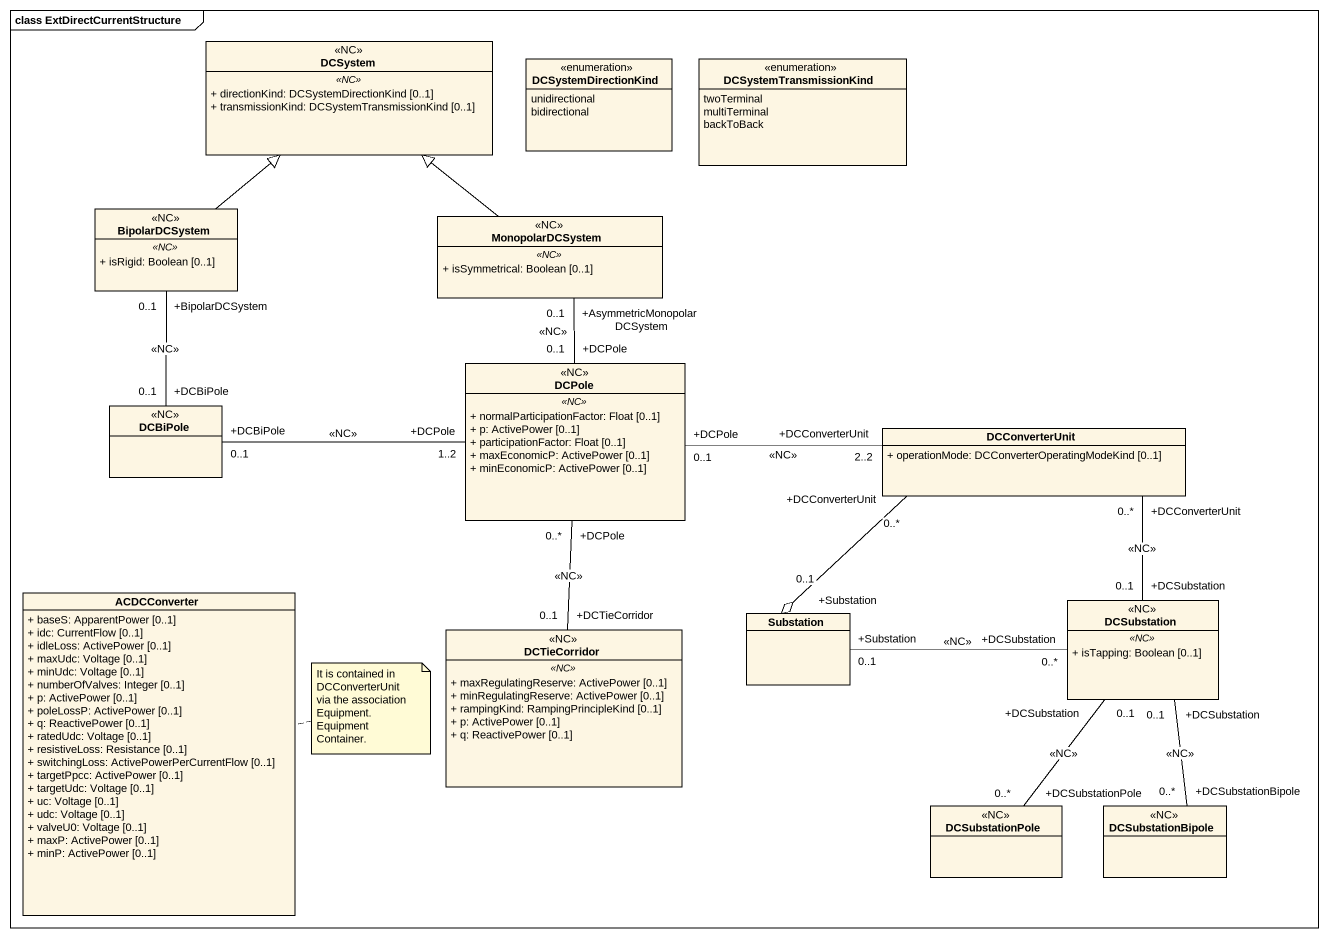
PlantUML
@startuml
mainframe class ExtDirectCurrentStructure
hide circle
hide empty members
skinparam classAttributeIconSize 0
class DCSystem <<NC>> {
  .. <<NC>> ..
  + directionKind: DCSystemDirectionKind [0..1]
  + transmissionKind: DCSystemTransmissionKind [0..1]
}
enum DCSystemDirectionKind {
  unidirectional
  bidirectional
}
enum DCSystemTransmissionKind {
  twoTerminal
  multiTerminal
  backToBack
}
class BipolarDCSystem <<NC>> {
  .. <<NC>> ..
  + isRigid: Boolean [0..1]
}
class MonopolarDCSystem <<NC>> {
  .. <<NC>> ..
  + isSymmetrical: Boolean [0..1]
}
class DCPole <<NC>> {
  .. <<NC>> ..
  + normalParticipationFactor: Float [0..1]
  + p: ActivePower [0..1]
  + participationFactor: Float [0..1]
  + maxEconomicP: ActivePower [0..1]
  + minEconomicP: ActivePower [0..1]
}
class DCBiPole <<NC>>
class DCConverterUnit {
  + operationMode: DCConverterOperatingModeKind [0..1]
}
class ACDCConverter {
  + baseS: ApparentPower [0..1]
  + idc: CurrentFlow [0..1]
  + idleLoss: ActivePower [0..1]
  + maxUdc: Voltage [0..1]
  + minUdc: Voltage [0..1]
  + numberOfValves: Integer [0..1]
  + p: ActivePower [0..1]
  + poleLossP: ActivePower [0..1]
  + q: ReactivePower [0..1]
  + ratedUdc: Voltage [0..1]
  + resistiveLoss: Resistance [0..1]
  + switchingLoss: ActivePowerPerCurrentFlow [0..1]
  + targetPpcc: ActivePower [0..1]
  + targetUdc: Voltage [0..1]
  + uc: Voltage [0..1]
  + udc: Voltage [0..1]
  + valveU0: Voltage [0..1]
  + maxP: ActivePower [0..1]
  + minP: ActivePower [0..1]
}
class DCTieCorridor <<NC>> {
  .. <<NC>> ..
  + maxRegulatingReserve: ActivePower [0..1]
  + minRegulatingReserve: ActivePower [0..1]
  + rampingKind: RampingPrincipleKind [0..1]
  + p: ActivePower [0..1]
  + q: ReactivePower [0..1]
}
class Substation
class DCSubstation <<NC>> {
  .. <<NC>> ..
  + isTapping: Boolean [0..1]
}
class DCSubstationPole <<NC>>
class DCSubstationBipole <<NC>>
BipolarDCSystem -up-|> DCSystem
BipolarDCSystem "+BipolarDCSystem\n0..1" -- "+DCBiPole\n0..1" DCBiPole : <<NC>>
MonopolarDCSystem -up-|> DCSystem
MonopolarDCSystem "+AsymmetricMonopolarDCSystem\n0..1" -- "+DCPole\n0..1" DCPole : <<NC>>
DCPole "+DCPole\n0..1" -right- "+DCConverterUnit\n2..2" DCConverterUnit : <<NC>>
DCPole "+DCPole\n0..*" -- "+DCTieCorridor\n0..1" DCTieCorridor : <<NC>>
DCBiPole "+DCBiPole\n0..1" -right- "+DCPole\n1..2" DCPole : <<NC>>
DCConverterUnit "+DCConverterUnit\n0..*" --o "+Substation\n0..1" Substation
DCSubstation "+DCSubstation\n0..1" -up- "+DCConverterUnit\n0..*" DCConverterUnit : <<NC>>
DCSubstation "+DCSubstation\n0..*" -left- "+Substation\n0..1" Substation : <<NC>>
DCSubstationPole "+DCSubstationPole\n0..*" -up- "+DCSubstation\n0..1" DCSubstation : <<NC>>
DCSubstationBipole "+DCSubstationBipole\n0..*" -up- "+DCSubstation\n0..1" DCSubstation : <<NC>>
note right of ACDCConverter : It is contained in DCConverterUnit via the association Equipment.EquipmentContainer.
@enduml
